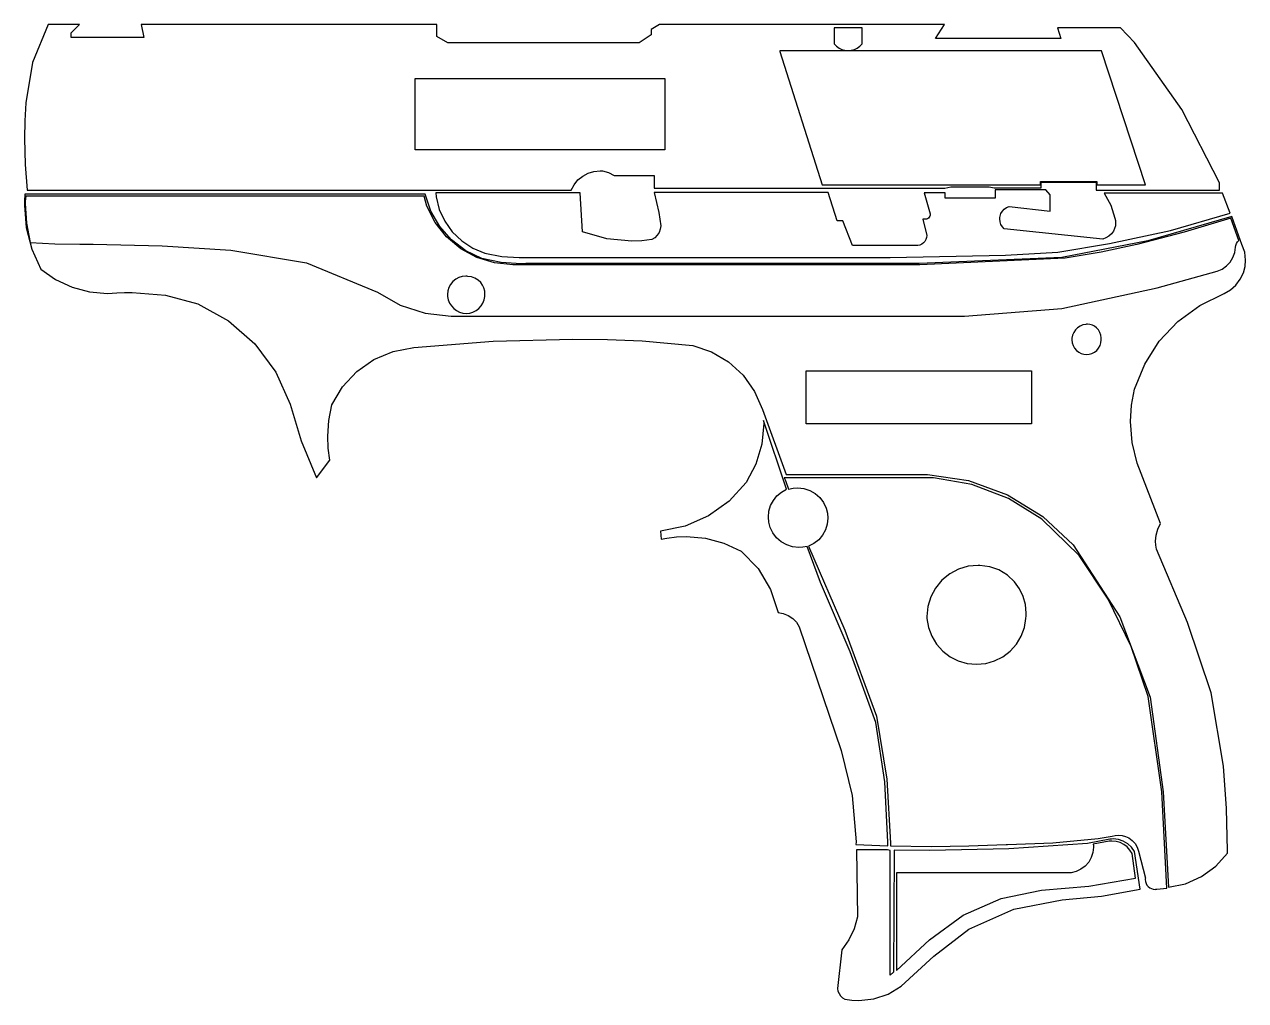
# Model space of a CAD drawing. Header units: millimetres. Extents: x 0 to 38.3, y 0 to 30.6.
import ezdxf

# ---------------------------------------------------------------- set-up
doc = ezdxf.new("R2010")
doc.units = ezdxf.units.MM

msp = doc.modelspace()

# ---------------------------------------------------------------- linework, layer by layer
for points in [[(34.357, 30.495), (32.386, 30.495), (32.488, 30.162), (28.555, 30.162), (28.845, 30.606), (19.908, 30.606), (19.651, 30.448), (19.651, 30.277), (19.267, 30.029), (13.276, 30.029), (12.926, 30.231), (12.926, 30.607), (3.664, 30.607), (3.741, 30.193), (1.468, 30.193), (1.468, 30.347), (1.724, 30.604), (0.742, 30.604), (0.258, 29.413), (0.045, 28.146), (0.015, 27.587), (0.005, 27.028), (0.026, 26.219), (0.087, 25.412), (17.139, 25.412), (17.23, 25.581), (17.351, 25.73), (17.499, 25.852), (17.669, 25.942), (17.852, 25.998), (18.043, 26.017), (18.084, 26.016), (18.124, 26.013), (18.311, 25.96), (18.484, 25.872), (19.742, 25.87), (19.742, 25.473), (28.851, 25.473), (29.039, 25.517), (30.246, 25.517), (30.398, 25.481), (31.869, 25.481), (31.869, 25.665), (33.598, 25.665), (33.598, 25.411), (37.459, 25.411), (37.459, 25.641), (36.284, 27.935), (34.795, 30.038)], [(26.256, 30.496), (25.384, 30.496), (25.384, 29.997), (25.453, 29.924), (25.534, 29.866), (25.624, 29.823), (25.72, 29.796), (25.82, 29.787), (25.919, 29.796), (26.015, 29.823), (26.105, 29.866), (26.186, 29.924), (26.256, 29.997), (26.256, 30.491)], [(23.684, 29.754), (25.005, 25.577), (31.855, 25.577), (31.855, 25.682), (33.612, 25.682), (33.612, 25.577), (35.146, 25.577), (33.76, 29.777), (23.682, 29.777)], [(12.246, 28.915), (20.072, 28.915), (20.072, 26.679), (12.246, 26.679)], [(9.155, 16.388), (9.578, 16.947), (9.524, 17.319), (9.506, 17.695), (9.537, 18.189), (9.631, 18.675), (9.967, 19.24), (10.415, 19.722), (10.954, 20.098), (11.561, 20.353), (12.207, 20.474), (14.693, 20.672), (17.187, 20.738), (18.276, 20.725), (19.365, 20.687), (20.951, 20.538), (21.538, 20.34), (22.072, 20.025), (22.528, 19.605), (22.886, 19.099), (23.131, 18.53), (23.877, 16.5), (28.308, 16.5), (29.595, 16.308), (30.818, 15.861), (31.925, 15.177), (32.873, 14.285), (34.342, 12.03), (35.286, 9.51), (35.692, 6.544), (35.858, 3.555), (36.397, 3.663), (36.9, 3.886), (37.344, 4.211), (37.707, 4.624), (37.707, 4.696), (37.677, 6.024), (37.587, 7.349), (37.202, 9.647), (36.46, 11.857), (35.489, 14.155), (35.468, 14.277), (35.46, 14.401), (35.478, 14.594), (35.53, 14.78), (35.614, 14.954), (34.882, 16.852), (34.725, 17.495), (34.672, 18.156), (34.703, 18.667), (34.798, 19.171), (35.116, 19.959), (35.574, 20.675), (36.156, 21.295), (36.841, 21.797), (37.607, 22.165), (37.804, 22.28), (37.975, 22.432), (38.112, 22.615), (38.21, 22.821), (38.261, 23.014), (38.278, 23.212), (38.25, 23.468), (38.165, 23.711), (37.847, 24.586), (35.211, 23.822), (32.517, 23.295), (28.049, 23.107), (15.719, 23.107), (15.571, 23.104), (14.949, 23.145), (14.338, 23.269), (13.835, 23.513), (13.39, 23.851), (13.02, 24.269), (12.739, 24.753), (12.558, 25.282), (0.011, 25.282), (0.003, 25.075), (0, 24.931), (0.058, 24.238), (0.23, 23.565), (0.512, 22.929), (0.978, 22.606), (1.492, 22.369), (2.04, 22.223), (2.605, 22.174), (2.752, 22.177), (2.898, 22.187), (3.137, 22.201), (3.376, 22.206), (4.422, 22.114), (5.437, 21.841), (6.4, 21.314), (7.227, 20.592), (7.879, 19.708), (8.325, 18.705), (8.678, 17.55)], [(12.904, 25.204), (13.003, 24.806), (13.174, 24.434), (13.412, 24.1), (13.707, 23.817), (14.051, 23.594), (14.43, 23.439), (14.965, 23.33), (15.51, 23.294), (15.593, 23.295), (27.1, 23.295), (27.137, 23.295), (30.748, 23.367), (32.392, 23.468), (34.018, 23.735), (35.924, 24.142), (37.795, 24.686), (37.555, 25.315), (33.847, 25.315), (34.051, 24.941), (34.182, 24.535), (34.199, 24.461), (34.204, 24.386), (34.196, 24.295), (34.172, 24.207), (34.134, 24.124), (34.071, 24.038), (33.993, 23.967), (33.901, 23.913), (33.801, 23.878), (30.715, 24.2), (30.656, 24.264), (30.611, 24.338), (30.584, 24.421), (30.575, 24.508), (30.577, 24.55), (30.584, 24.593), (30.611, 24.675), (30.654, 24.75), (30.713, 24.814), (30.784, 24.864), (30.864, 24.898), (32.157, 24.754), (32.15, 25.268), (32.013, 25.418), (30.426, 25.418), (30.426, 25.158), (28.866, 25.158), (28.866, 25.322), (28.202, 25.322), (28.393, 24.672), (28.394, 24.666), (28.394, 24.659), (28.39, 24.624), (28.379, 24.591), (28.362, 24.561), (28.338, 24.535), (28.309, 24.515), (28.277, 24.501), (28.161, 24.501), (28.285, 23.991), (28.285, 23.988), (28.278, 23.923), (28.258, 23.861), (28.225, 23.804), (28.182, 23.755), (28.129, 23.716), (28.069, 23.69), (28.005, 23.676), (25.952, 23.676), (25.658, 24.449), (25.48, 24.449), (25.199, 25.332), (19.74, 25.332), (19.883, 24.707), (19.952, 24.296), (19.933, 24.189), (19.893, 24.087), (19.833, 23.995), (19.756, 23.918), (19.664, 23.858), (19.355, 23.825), (19.043, 23.813), (18.252, 23.887), (17.489, 24.105), (17.42, 25.33), (12.893, 25.33)], [(0.027, 25.06), (0.026, 24.991), (0.065, 24.372), (0.182, 23.764), (0.958, 23.729), (1.736, 23.718), (2.155, 23.721), (4.316, 23.669), (6.473, 23.524), (8.846, 23.129), (11.07, 22.212), (11.781, 21.802), (12.561, 21.549), (13.377, 21.463), (13.393, 21.463), (29.471, 21.463), (32.517, 21.695), (35.502, 22.348), (37.387, 22.871), (37.54, 22.938), (37.677, 23.034), (37.792, 23.155), (37.88, 23.297), (37.939, 23.454), (37.966, 23.619), (37.974, 23.678), (37.994, 23.734), (38.025, 23.786), (38.064, 23.831), (37.817, 24.53), (36.349, 24.094), (34.867, 23.711), (33.75, 23.462), (32.622, 23.273), (28.068, 23.074), (15.356, 23.074), (15.305, 23.073), (14.731, 23.13), (14.181, 23.3), (13.675, 23.575), (13.233, 23.945), (12.874, 24.395), (12.61, 24.907), (12.532, 25.218), (0.049, 25.218)], [(13.897, 22.708), (13.866, 22.71), (13.835, 22.711), (13.724, 22.7), (13.617, 22.668), (13.518, 22.615), (13.431, 22.544), (13.36, 22.457), (13.307, 22.358), (13.275, 22.251), (13.264, 22.14), (13.265, 22.109), (13.267, 22.078), (13.287, 21.972), (13.326, 21.872), (13.383, 21.78), (13.456, 21.701), (13.542, 21.636), (13.639, 21.588), (13.742, 21.558), (13.85, 21.548), (13.957, 21.558), (14.061, 21.588), (14.157, 21.636), (14.243, 21.701), (14.316, 21.78), (14.373, 21.872), (14.412, 21.972), (14.432, 22.078), (14.436, 22.114), (14.437, 22.15), (14.428, 22.248), (14.402, 22.343), (14.361, 22.432), (14.304, 22.512), (14.22, 22.592), (14.121, 22.653), (14.012, 22.692)], [(33.27, 21.203), (33.177, 21.185), (33.09, 21.149), (33.011, 21.096), (32.944, 21.029), (32.891, 20.95), (32.855, 20.863), (32.837, 20.77), (32.835, 20.745), (32.834, 20.72), (32.843, 20.627), (32.871, 20.538), (32.916, 20.457), (32.976, 20.387), (33.05, 20.33), (33.126, 20.291), (33.209, 20.267), (33.294, 20.259), (33.38, 20.267), (33.462, 20.291), (33.539, 20.33), (33.612, 20.387), (33.672, 20.457), (33.717, 20.538), (33.745, 20.627), (33.754, 20.72), (33.754, 20.745), (33.752, 20.77), (33.752, 20.776), (33.742, 20.866), (33.714, 20.951), (33.669, 21.029), (33.609, 21.096), (33.546, 21.143), (33.475, 21.178), (33.4, 21.199), (33.321, 21.206), (33.296, 21.206)], [(24.505, 19.749), (31.565, 19.749), (31.565, 18.083), (24.505, 18.083)], [(20.134, 14.498), (20.44, 14.539), (20.75, 14.553), (21.345, 14.501), (21.922, 14.347), (22.464, 14.095), (22.996, 13.546), (23.389, 12.891), (23.623, 12.163), (23.788, 12.134), (23.943, 12.072), (24.082, 11.979), (24.199, 11.86), (24.289, 11.72), (25.603, 7.842), (25.95, 6.428), (26.067, 4.977), (26.066, 4.893), (27.065, 4.852), (27.065, 4.969), (26.971, 6.855), (26.69, 8.722), (25.883, 10.94), (24.953, 13.11), (24.531, 14.242), (24.404, 14.216), (24.274, 14.207), (24.081, 14.227), (23.896, 14.285), (23.726, 14.38), (23.579, 14.508), (23.461, 14.663), (23.377, 14.838), (23.336, 14.996), (23.321, 15.16), (23.339, 15.342), (23.391, 15.518), (23.476, 15.68), (23.59, 15.823), (23.73, 15.942), (23.889, 16.031), (23.172, 18.185), (23.173, 18.092), (23.11, 17.443), (22.924, 16.818), (22.622, 16.24), (22.086, 15.656), (21.44, 15.196), (20.713, 14.88), (19.936, 14.723), (19.958, 14.471)], [(23.859, 16.31), (23.955, 16.034), (24.095, 16.067), (24.239, 16.078), (24.433, 16.058), (24.618, 15.998), (24.788, 15.902), (24.935, 15.774), (25.052, 15.618), (25.134, 15.441), (25.174, 15.287), (25.187, 15.129), (25.168, 14.94), (25.112, 14.759), (25.02, 14.592), (24.898, 14.447), (24.749, 14.33), (24.579, 14.244), (25.715, 11.611), (26.705, 8.92), (27.034, 6.94), (27.144, 4.935), (27.144, 4.854), (28.432, 4.835), (29.605, 4.85), (30.777, 4.897), (30.815, 4.897), (32.238, 4.942), (33.654, 5.078), (34.099, 5.156), (34.195, 5.179), (34.295, 5.186), (34.406, 5.177), (34.514, 5.148), (34.615, 5.101), (34.723, 5.022), (34.813, 4.923), (34.88, 4.808), (34.921, 4.681), (35.138, 3.84), (35.135, 3.818), (35.134, 3.795), (35.14, 3.734), (35.158, 3.676), (35.187, 3.623), (35.226, 3.576), (35.273, 3.538), (35.325, 3.511), (35.382, 3.494), (35.442, 3.488), (35.467, 3.489), (35.492, 3.492), (35.81, 3.528), (35.657, 6.545), (35.224, 9.535), (34.697, 11.101), (33.967, 12.584), (33.065, 13.952), (31.892, 15.097), (30.849, 15.743), (29.702, 16.181), (28.494, 16.394), (23.815, 16.394)], [(29.953, 13.645), (29.895, 13.646), (29.582, 13.616), (29.281, 13.524), (29.004, 13.376), (28.761, 13.177), (28.562, 12.934), (28.413, 12.656), (28.322, 12.355), (28.291, 12.043), (28.292, 11.985), (28.341, 11.698), (28.441, 11.426), (28.591, 11.176), (28.784, 10.96), (29.015, 10.783), (29.274, 10.651), (29.553, 10.571), (29.842, 10.544), (30.132, 10.571), (30.411, 10.651), (30.67, 10.783), (30.901, 10.96), (31.094, 11.176), (31.244, 11.426), (31.344, 11.698), (31.392, 11.985), (31.399, 12.067), (31.402, 12.15), (31.378, 12.415), (31.307, 12.673), (31.192, 12.913), (31.036, 13.13), (30.811, 13.34), (30.548, 13.501), (30.258, 13.604)], [(27.14, 0.801), (27.14, 4.707), (27.053, 4.729), (26.082, 4.729), (26.11, 2.623), (26.009, 2.254), (25.846, 1.908), (25.624, 1.596), (25.484, 0.377), (25.502, 0.295), (25.536, 0.218), (25.584, 0.149), (25.644, 0.091), (25.714, 0.046), (25.934, 0.011), (26.157, 0), (26.63, 0.052), (27.079, 0.206), (27.485, 0.453), (28.505, 1.39), (29.6, 2.237), (31.011, 2.868), (32.527, 3.164), (33.757, 3.278), (34.973, 3.495), (34.796, 4.672), (34.703, 4.806), (34.584, 4.917), (34.445, 5), (34.29, 5.051), (34.129, 5.068), (34.074, 5.066), (34.019, 5.06), (33.322, 4.927), (30.854, 4.763), (28.381, 4.709), (27.26, 4.72), (27.26, 4.657), (27.244, 0.888)], [(27.335, 4.01), (27.335, 0.945), (28.375, 1.907), (29.425, 2.675), (30.613, 3.203), (31.886, 3.467), (33.363, 3.586), (34.823, 3.841), (34.719, 4.608), (34.652, 4.72), (34.565, 4.817), (34.462, 4.896), (34.346, 4.955), (34.221, 4.991), (34.091, 5.003), (34.047, 5.002), (34.004, 4.998), (33.503, 4.902), (33.507, 4.856), (33.509, 4.809), (33.492, 4.645), (33.441, 4.487), (33.36, 4.343), (33.251, 4.218), (33.119, 4.118), (32.969, 4.048), (32.808, 4.01), (27.424, 4.01)]]:
    msp.add_lwpolyline(points, close=True)

doc.saveas('drawing.dxf')
